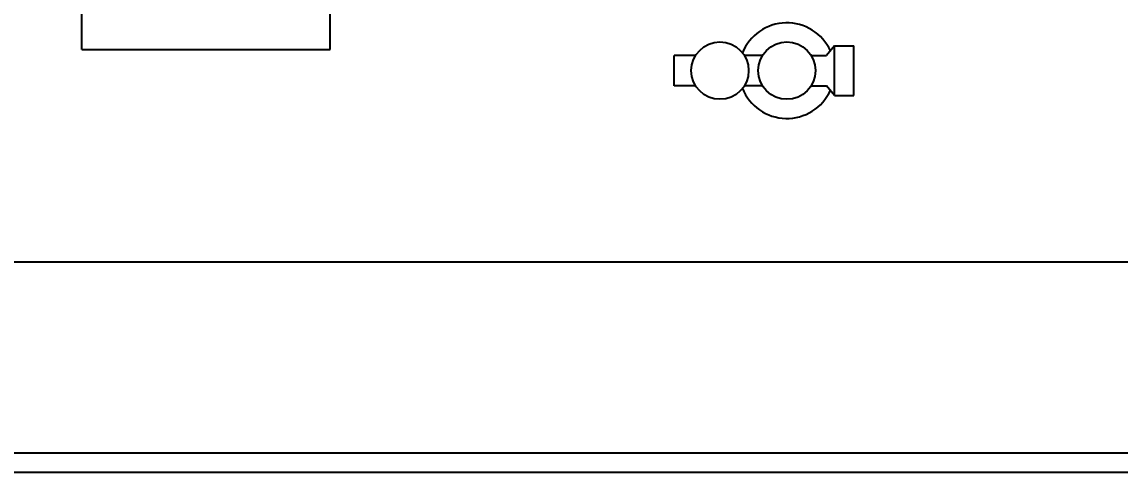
# Model space of a CAD drawing. Header units: millimetres. Extents: x 976 to 9349, y -1578 to 2211.
# Drawn here: x 6598.8 to 6656.2, y -689.7 to -666.2 of the extents above; entities that cross this region are included whole.
import ezdxf

# ---------------------------------------------------------------- set-up
doc = ezdxf.new("R2010")
doc.units = ezdxf.units.MM
for name, color, linetype in [('Inst - woda', 220, 'Continuous'), ('Meble', 42, 'Continuous'), ('Meble wnętrze', 52, 'Continuous'), ('Płytki', 254, 'Continuous'), ('Ściany', 7, 'Continuous')]:
    doc.layers.add(name, color=color, linetype=linetype)

# ---------------------------------------------------------------- blocks, each defined once
blk = doc.blocks.new('Z$W@#30836')
blk.add_line((0, 0), (252.2, 0))
blk = doc.blocks.new('Z$W@#22725')
for p, q in [((0, 10), (80, 10)), ((0, 0), (80, 0))]:
    blk.add_line(p, q)
blk = doc.blocks.new('Z$W@#26962')
for p, q in [((1, 38), (12, 38)), ((1, 34), (1, 38)), ((12, 34), (12, 38)), ((0, 26), (2.327, 36)), ((2.327, 36), (10.673, 36)), ((13, 26), (10.673, 36)), ((0, 34), (1.861, 34)), ((0, 32), (0, 34)), ((11.139, 34), (13, 34)), ((13, 32), (13, 34)), ((0, 32), (1.396, 32)), ((1, 30.298), (1, 32)), ((11.604, 32), (13, 32)), ((12, 30.298), (12, 32)), ((0, 0), (0, 26)), ((0, 26), (13, 26)), ((13, 0), (13, 26)), ((0, 0), (13, 0))]:
    blk.add_line(p, q)
at = {"insert": (6.5, 13), "char_height": 2.5, "width": 26, "attachment_point": 5, "rotation": 90}
blk.add_mtext('{\\fArial|b0|i0|c238|p0;TAM4}', dxfattribs=at)
blk = doc.blocks.new('Z$W@#11926')
for p, q in [((1.7, 9.4), (3.3, 9.4)), ((1.7, 8.269), (1.7, 9.4)), ((3.3, 8.269), (3.3, 9.4)), ((1.7, 4.769), (1.7, 5.731)), ((3.3, 4.769), (3.3, 5.731)), ((1.7, 2.231), (1.7, 1.425)), ((3.3, 2.231), (3.3, 1.425)), ((1.2, 1), (1.7, 1.425)), ((3.8, 1), (3.3, 1.425)), ((1.2, 1), (1.2, 0)), ((1.2, 1), (3.8, 1)), ((3.8, 1), (3.8, 0)), ((1.2, 0), (3.8, 0))]:
    blk.add_line(p, q)
for centre in [(2.5, 7), (2.5, 3.5)]:
    blk.add_circle(centre, 1.5)
for start, end in [(111.78679, 245.52237), (294.47763, 68.21321)]:
    blk.add_arc((2.5, 3.5), 2.5, start, end)

msp = doc.modelspace()

# ---------------------------------------------------------------- linework, layer by layer
at = {"layer": 'Płytki'}
msp.add_line((6530.305, -688.71), (6859.305, -688.71), dxfattribs=at)

# ---------------------------------------------------------------- block references
at = {"layer": 'Inst - woda', "rotation": 90}
msp.add_blockref('Z$W@#11926', (6642.305, -671.21), dxfattribs=at)
at = {"layer": 'Meble'}
msp.add_blockref('Z$W@#22725', (6580.305, -688.71), dxfattribs=at)
at = {"layer": 'Meble wnętrze'}
msp.add_blockref('Z$W@#26962', (6601.905, -667.61), dxfattribs=at)
at = {"layer": 'Ściany'}
msp.add_blockref('Z$W@#30836', (6530.105, -689.71), dxfattribs=at)

doc.saveas('drawing.dxf')
